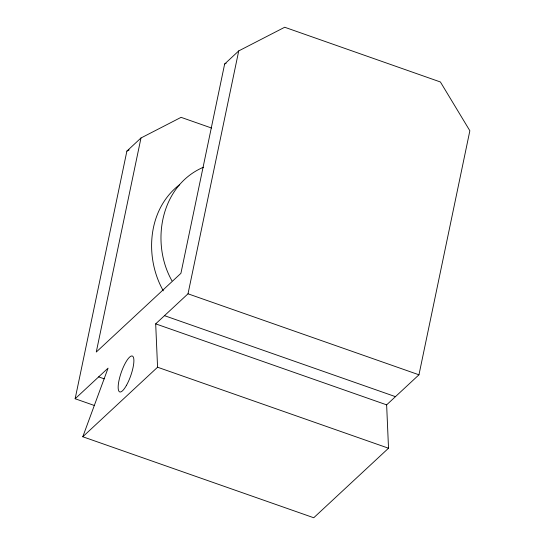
<?xml version="1.0" encoding="UTF-8"?>
<svg xmlns="http://www.w3.org/2000/svg" width="545" height="545" viewBox="0 0 545 545"><rect width="100%" height="100%" fill="white"/><g stroke="black" fill="none" stroke-linecap="round" stroke-linejoin="round"><path stroke-width="0.82" d="M94.394 405.5L75.142 398.749L126.883 151.108L140.985 137.987L181.083 117.345L211.535 128.027M140.985 137.987L96.274 352.036L180.92 273.324L224.649 64.01L238.73 50.91L284.694 27.25L440.401 81.975L469.858 130.752L418.962 374.796L386.637 404.853L388.517 448.222L313.743 517.75L82.792 436.756L108.067 368.141L75.142 398.749M82.792 436.756L157.566 367.228L155.686 323.859L188.011 293.803L238.73 50.91M179.584 184.694C147.586 209.178 144.289 257.322 163.302 290.839M224.649 64.01L226.155 63.234M126.883 151.108L129.151 149.936M203.428 167.24C160.625 185.464 150.291 242.689 171.954 280.804M188.011 293.803L418.962 374.796M164.495 315.664L395.452 396.658M155.686 323.859L386.637 404.853M157.566 367.228L388.517 448.222M98.659 376.881L104.272 378.85M126.515 385.26A19.027 5.021 -70.7 0 0 132.592 356.171A19.027 5.021 -70.7 0 0 118.974 380.553A19.027 5.021 -70.7 0 0 126.515 385.26"/></g></svg>
